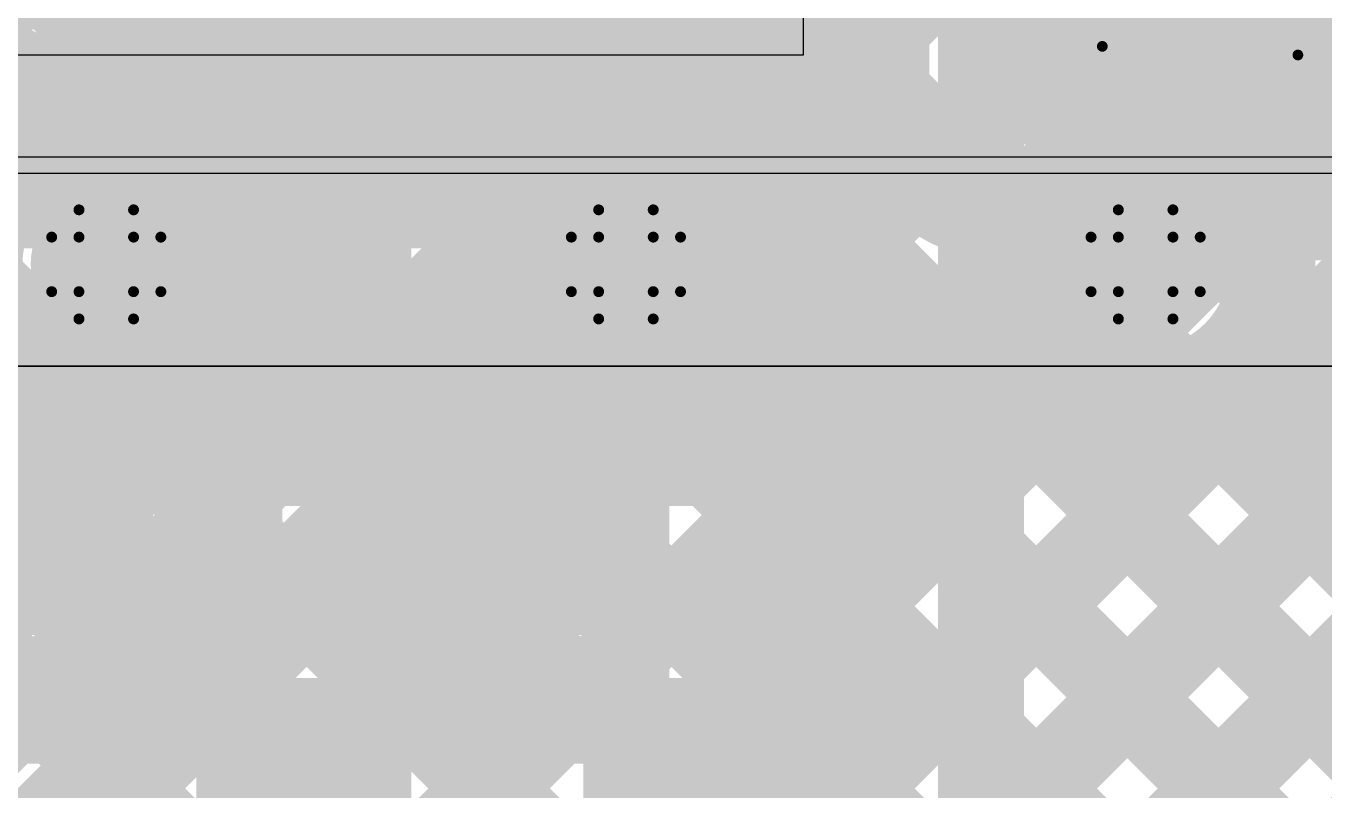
# Model space of a CAD drawing. Header units: millimetres. Extents: x 13 to 259, y -2 to 326.
# Drawn here: x 77.61 to 83.65, y 123.88 to 127.44 of the extents above; entities that cross this region are included whole.
import ezdxf

# ---------------------------------------------------------------- set-up
doc = ezdxf.new("R2010")
doc.units = ezdxf.units.MM
for name, color, linetype in [('BottomLayer', 5, 'Continuous'), ('BottomSolder', 6, 'Continuous'), ('ConnectLayer', 7, 'Continuous'), ('DrillDrawing', 1, 'Continuous'), ('Mechanical14', 56, 'Continuous'), ('Mechanical15', 56, 'Continuous'), ('Mechanical34', 56, 'Continuous'), ('Mechanical8', 56, 'Continuous'), ('MidLayer1', 16, 'Continuous'), ('MidLayer2', 76, 'Continuous'), ('MidLayer3', 90, 'Continuous'), ('MidLayer4', 156, 'Continuous'), ('MidLayer5', 130, 'Continuous'), ('MidLayer6', 216, 'Continuous'), ('MultiLayer', 9, 'Continuous'), ('TopLayer', 1, 'Continuous'), ('TopPaste', 8, 'Continuous'), ('TopSolder', 216, 'Continuous')]:
    doc.layers.add(name, color=color, linetype=linetype)

# ---------------------------------------------------------------- blocks, each defined once
blk = doc.blocks.new('CAPC1005X55N_166')
at = {"layer": 'Mechanical14', "const_width": 0.1}
for points in [[(-0.5249, 0.2751), (-0.5249, -0.2749)], [(0.5251, 0.2751), (-0.5249, 0.2751)], [(0.5251, 0.2751), (0.5251, -0.2749)], [(0.5251, -0.2749), (-0.5249, -0.2749)]]:
    blk.add_lwpolyline(points, dxfattribs=at)
at = {"layer": 'Mechanical14', "const_width": 0.05}
for points in [[(-0.5499, 0.2751, 1), (-0.5, 0.2751, 1)], [(-0.5499, 0.2751, 1), (-0.5, 0.2751, 1)], [(0.5001, 0.2751, 1), (0.55, 0.2751, 1)], [(0.5001, 0.2751, 1), (0.55, 0.2751, 1)], [(-0.5499, -0.2749, 1), (-0.5, -0.2749, 1)], [(-0.5499, -0.2749, 1), (-0.5, -0.2749, 1)], [(0.5001, -0.2749, 1), (0.55, -0.2749, 1)], [(0.5001, -0.2749, 1), (0.55, -0.2749, 1)]]:
    blk.add_lwpolyline(points, format="xyb", close=True, dxfattribs=at)
at = {"layer": 'Mechanical15', "const_width": 0.05}
for points in [[(-0.91, 0.46), (-0.91, -0.46)], [(0.91, 0.46), (-0.91, 0.46)], [(0, 0.5), (0, -0.5)], [(0.91, 0.46), (0.91, -0.46)], [(0.5, 0), (-0.5, 0)], [(0.91, -0.46), (-0.91, -0.46)]]:
    blk.add_lwpolyline(points, dxfattribs=at)
at = {"layer": 'Mechanical15', "const_width": 0.025}
for points in [[(-0.9225, 0.46, 1), (-0.8975, 0.46, 1)], [(-0.9225, 0.46, 1), (-0.8975, 0.46, 1)], [(-0.0125, 0.5, 1), (0.0125, 0.5, 1)], [(0.8975, 0.46, 1), (0.9225, 0.46, 1)], [(0.8975, 0.46, 1), (0.9225, 0.46, 1)], [(-0.5125, 0, 1), (-0.4875, 0, 1)], [(0.4875, 0, 1), (0.5125, 0, 1)], [(-0.9225, -0.46, 1), (-0.8975, -0.46, 1)], [(-0.9225, -0.46, 1), (-0.8975, -0.46, 1)], [(-0.0125, -0.5, 1), (0.0125, -0.5, 1)], [(0.8975, -0.46, 1), (0.9225, -0.46, 1)], [(0.8975, -0.46, 1), (0.9225, -0.46, 1)]]:
    blk.add_lwpolyline(points, format="xyb", close=True, dxfattribs=at)
at = {"layer": 'TopLayer'}
for points in [[(-0.76, -0.31), (-0.14, -0.31), (-0.76, 0.31), (-0.14, 0.31)], [(0.14, -0.31), (0.76, -0.31), (0.14, 0.31), (0.76, 0.31)]]:
    blk.add_solid(points, dxfattribs=at)
at = {"layer": 'TopPaste'}
for points in [[(-0.76, -0.31), (-0.14, -0.31), (-0.76, 0.31), (-0.14, 0.31)], [(0.14, -0.31), (0.76, -0.31), (0.14, 0.31), (0.76, 0.31)]]:
    blk.add_solid(points, dxfattribs=at)
at = {"layer": 'TopSolder'}
for points in [[(-0.8616, -0.4116), (-0.0384, -0.4116), (-0.8616, 0.4116), (-0.0384, 0.4116)], [(0.0384, -0.4116), (0.8616, -0.4116), (0.0384, 0.4116), (0.8616, 0.4116)]]:
    blk.add_solid(points, dxfattribs=at)
blk = doc.blocks.new('MTG270_500_188')
at = {"layer": 'BottomLayer', "const_width": 2.5}
blk.add_lwpolyline([(-1.25, 0, 1), (1.25, 0, 1)], format="xyb", close=True, dxfattribs=at)
at = {"layer": 'BottomSolder', "const_width": 2.6016}
blk.add_lwpolyline([(-1.3008, 0, 1), (1.3008, 0, 1)], format="xyb", close=True, dxfattribs=at)
at = {"layer": 'MidLayer1', "const_width": 2.5}
blk.add_lwpolyline([(-1.25, 0, 1), (1.25, 0, 1)], format="xyb", close=True, dxfattribs=at)
at = {"layer": 'MidLayer2', "const_width": 2.5}
blk.add_lwpolyline([(-1.25, 0, 1), (1.25, 0, 1)], format="xyb", close=True, dxfattribs=at)
at = {"layer": 'MidLayer3', "const_width": 2.5}
blk.add_lwpolyline([(-1.25, 0, 1), (1.25, 0, 1)], format="xyb", close=True, dxfattribs=at)
at = {"layer": 'MidLayer4', "const_width": 2.5}
blk.add_lwpolyline([(-1.25, 0, 1), (1.25, 0, 1)], format="xyb", close=True, dxfattribs=at)
at = {"layer": 'MidLayer5', "const_width": 2.5}
blk.add_lwpolyline([(-1.25, 0, 1), (1.25, 0, 1)], format="xyb", close=True, dxfattribs=at)
at = {"layer": 'MidLayer6', "const_width": 2.5}
blk.add_lwpolyline([(-1.25, 0, 1), (1.25, 0, 1)], format="xyb", close=True, dxfattribs=at)
at = {"layer": 'MultiLayer', "const_width": 2.5}
blk.add_lwpolyline([(-1.25, 0, 1), (1.25, 0, 1)], format="xyb", close=True, dxfattribs=at)
at = {"layer": 'TopLayer', "const_width": 2.5}
blk.add_lwpolyline([(-1.25, 0, 1), (1.25, 0, 1)], format="xyb", close=True, dxfattribs=at)
at = {"layer": 'TopSolder', "const_width": 2.6016}
blk.add_lwpolyline([(-1.3008, 0, 1), (1.3008, 0, 1)], format="xyb", close=True, dxfattribs=at)

msp = doc.modelspace()

# ---------------------------------------------------------------- linework, layer by layer
at = {"layer": 'BottomLayer', "const_width": 0.25}
for points in [[(77.8553, 126.325, 1), (78.1053, 126.325, 1)], [(80.2734, 126.325, 1), (80.5234, 126.325, 1)], [(82.6916, 126.325, 1), (82.9416, 126.325, 1)]]:
    msp.add_lwpolyline(points, format="xyb", close=True, dxfattribs=at)
at = {"layer": 'BottomSolder', "const_width": 0.3516}
for points in [[(77.8045, 126.325, 1), (78.1561, 126.325, 1)], [(80.2226, 126.325, 1), (80.5742, 126.325, 1)], [(82.6408, 126.325, 1), (82.9924, 126.325, 1)]]:
    msp.add_lwpolyline(points, format="xyb", close=True, dxfattribs=at)
at = {"layer": 'ConnectLayer'}
for p, q in [((70.7, 126.825), (101.8751, 126.825)), ((100.8311, 125.85), (70.7, 125.85))]:
    msp.add_line(p, q, dxfattribs=at)
at = {"layer": 'ConnectLayer', "const_width": 0.4}
for points in [[(68.9835, 136.36), (82.1551, 123.1884)], [(69.832, 136.36), (83.952, 122.24)], [(70.6805, 136.36), (84.0238, 123.0168)], [(71.5291, 136.36), (84.5491, 123.34)], [(72.1769, 122.24), (86.2969, 136.36)], [(72.3776, 136.36), (81.61, 127.1276)], [(77.9998, 122.963), (77.9998, 136.36)], [(78.5998, 123.3379), (78.5998, 136.36)], [(79.1998, 122.24), (79.1998, 136.36)], [(79.7998, 122.24), (79.7998, 136.36)], [(80.3998, 123.3206), (80.3998, 136.36)], [(80.9998, 123.1318), (80.9998, 136.36)], [(68.24, 136.255), (82.0379, 122.4571)], [(68.24, 135.4064), (80.3437, 123.3027)], [(68.24, 134.5579), (79.9658, 122.8321)], [(68.24, 133.7094), (78.6127, 123.3367)], [(68.24, 132.8609), (78.0453, 123.0555)], [(81.5107, 122.24), (81.5107, 132.35)], [(82.0507, 123.0642), (82.0507, 131.81)], [(81.61, 127.0846), (81.61, 131.2)], [(82.15, 127.0846), (82.15, 131.2)], [(73.0254, 122.24), (81.61, 130.8247)], [(83.3339, 126.6088), (86.9363, 130.2112)], [(83.3339, 126.6088), (86.9363, 130.2112)], [(83.3339, 126.6088), (86.9363, 130.2112)], [(74.8606, 123.2267), (81.61, 129.9761)], [(80.2176, 126.8866), (83.0083, 129.6773)], [(80.2176, 126.8866), (83.0083, 129.6773)], [(80.8384, 123.2648), (87.2848, 129.7112)], [(80.8384, 123.2648), (87.2848, 129.7112)], [(82.0507, 124.4771), (87.2848, 129.7112)], [(75.1357, 122.6532), (81.61, 129.1276)], [(82.15, 127.1219), (84.0603, 129.0322)], [(82.15, 127.1219), (84.0603, 129.0322)], [(80.8653, 126.6858), (82.7101, 128.5306)], [(80.8653, 126.6858), (82.7101, 128.5306)], [(76.6642, 123.3332), (81.61, 128.2791)], [(81.2667, 128.3194), (82.6858, 126.9003)], [(81.2667, 128.3194), (82.6858, 126.9003)], [(82.15, 128.2845), (83.3499, 127.0846)], [(80.8961, 127.8415), (82.2496, 126.4881)], [(80.8961, 127.8415), (82.2496, 126.4881)], [(83.643, 127.6402), (84.7028, 126.5804)], [(83.643, 127.6402), (84.7028, 126.5804)], [(83.643, 127.6402), (84.7028, 126.5804)], [(82.9612, 127.0846), (83.4362, 127.5596)], [(78.3223, 123.2943), (82.5531, 127.525)], [(78.3223, 123.2943), (82.5531, 127.525)], [(82.0507, 127.5355), (82.6858, 126.9003)], [(82.0507, 127.0226), (82.5531, 127.525)], [(77.1299, 122.9504), (81.61, 127.4305)], [(80.4367, 127.4524), (84.5491, 123.34)], [(80.4367, 127.4524), (84.5491, 123.34)], [(82.15, 127.436), (82.5014, 127.0846)], [(77.1459, 127.3491), (77.6689, 126.8261)], [(77.1459, 127.3491), (77.6689, 126.8261)], [(68.24, 127.1997), (81.5107, 127.1997)], [(82.791, 126.9145), (83.0867, 127.2101)], [(82.791, 126.9145), (83.0867, 127.2101)], [(82.791, 126.9145), (83.0867, 127.2101)], [(83.0951, 122.9759), (87.326, 127.2068)], [(83.0951, 122.9759), (87.326, 127.2068)], [(83.2092, 127.2255), (88.1947, 122.24)], [(83.2092, 127.2255), (88.1947, 122.24)], [(83.2092, 127.2255), (85.4597, 124.9749)], [(83.3092, 123.19), (87.326, 127.2068)], [(83.8098, 127.0846), (83.9364, 127.2113)], [(79.8837, 127.1569), (80.1711, 126.8695)], [(79.8837, 127.1569), (80.1711, 126.8695)], [(73.0254, 122.24), (77.8815, 127.0961)], [(73.0254, 122.24), (77.8815, 127.0961)], [(82.15, 127.0846), (91.85, 127.0846)], [(78.4486, 125.9662), (79.5202, 127.0378)], [(78.4486, 125.9662), (79.5202, 127.0378)], [(78.3635, 126.98), (82.1551, 123.1884)], [(78.3635, 126.98), (82.1551, 123.1884)], [(78.3867, 126.7527), (78.5886, 126.9547)], [(78.3867, 126.7527), (78.5886, 126.9547)], [(79.2152, 126.9768), (79.8111, 126.3809)], [(79.2152, 126.9768), (79.8111, 126.3809)], [(76.0396, 126.7584), (79.9658, 122.8321)], [(76.0396, 126.7584), (79.9658, 122.8321)], [(78.3223, 123.2943), (81.75, 126.7219)], [(82.0507, 126.6869), (82.2496, 126.4881)], [(68.24, 126.5997), (81.5107, 126.5997)], [(78.9651, 122.24), (83.2697, 126.5446)], [(79.0037, 123.1272), (82.4212, 126.5446)], [(80.8384, 123.2648), (84.1182, 126.5446)], [(81.1391, 122.717), (84.9668, 126.5446)], [(82.15, 126.5446), (91.85, 126.5446)], [(82.193, 126.5446), (85.9607, 122.777)], [(82.6078, 123.3372), (85.8153, 126.5446)], [(83.0415, 126.5446), (86.3012, 123.285)], [(83.0951, 122.9759), (86.6638, 126.5446)], [(76.6642, 123.3332), (79.8368, 126.5059)], [(76.6642, 123.3332), (79.8368, 126.5059)], [(79.0037, 123.1272), (82.2271, 126.3506)], [(79.0037, 123.1272), (82.2271, 126.3506)], [(82.0507, 126.1741), (82.2271, 126.3506)], [(81.1391, 122.717), (84.6524, 126.2302)], [(81.1391, 122.717), (84.6524, 126.2302)], [(82.0507, 123.6285), (84.6524, 126.2302)], [(83.3919, 126.1942), (86.3012, 123.285)], [(83.3919, 126.1942), (86.3012, 123.285)], [(83.3919, 126.1942), (85.0355, 124.5507)], [(80.9429, 126.0977), (84.0238, 123.0168)], [(80.9429, 126.0977), (84.0238, 123.0168)], [(68.24, 125.9997), (81.5107, 125.9997)], [(78.4814, 126.0136), (82.0379, 122.4571)], [(78.4814, 126.0136), (82.0379, 122.4571)], [(74.8606, 123.2267), (77.5526, 125.9186)], [(74.8606, 123.2267), (77.5526, 125.9186)], [(76.0093, 125.9401), (78.6127, 123.3367)], [(76.0093, 125.9401), (78.6127, 123.3367)], [(75.1357, 122.6532), (78.3391, 125.8567)], [(75.1357, 122.6532), (78.3391, 125.8567)], [(77.1299, 122.9504), (80.0377, 125.8582)], [(77.1299, 122.9504), (80.0377, 125.8582)], [(78.9651, 122.24), (82.5328, 125.8077)], [(78.9651, 122.24), (82.5328, 125.8077)], [(82.0507, 125.8384), (84.187, 123.7021)], [(82.0507, 125.3256), (82.5328, 125.8077)], [(75.3086, 125.7923), (78.0453, 123.0555)], [(75.3086, 125.7923), (78.0453, 123.0555)], [(77.9068, 125.7396), (80.3437, 123.3027)], [(77.9068, 125.7396), (80.3437, 123.3027)], [(80.4544, 125.7377), (83.952, 122.24)], [(80.4544, 125.7377), (83.952, 122.24)], [(82.6078, 123.3372), (85.0391, 125.7684)], [(82.6078, 123.3372), (85.0391, 125.7684)], [(82.6078, 123.3372), (85.0391, 125.7684)], [(82.9796, 125.758), (85.9607, 122.777)], [(82.9796, 125.758), (85.9607, 122.777)], [(82.9796, 125.758), (84.6112, 124.1264)], [(73.0978, 125.5034), (97.5023, 125.5034)], [(75.1357, 122.6532), (77.9858, 125.5034)], [(75.5975, 125.5034), (78.0453, 123.0555)], [(76.446, 125.5034), (78.6127, 123.3367)], [(76.6642, 123.3332), (78.8343, 125.5034)], [(77.1299, 122.9504), (79.6829, 125.5034)], [(77.2945, 125.5034), (79.9658, 122.8321)], [(78.143, 125.5034), (80.3437, 123.3027)], [(78.3223, 123.2943), (80.5314, 125.5034)], [(78.9651, 122.24), (82.2284, 125.5034)], [(78.9916, 125.5034), (82.038, 122.457)], [(79.0037, 123.1272), (81.3799, 125.5034)], [(79.8401, 125.5034), (82.1551, 123.1883)], [(80.6886, 125.5034), (83.952, 122.24)], [(80.8384, 123.2648), (83.077, 125.5034)], [(81.1391, 122.717), (83.9255, 125.5034)], [(81.5372, 125.5034), (84.0238, 123.0167)], [(82.3857, 125.5034), (84.549, 123.34)], [(82.6078, 123.3372), (84.774, 125.5034)], [(83.0951, 122.9759), (85.6226, 125.5034)], [(83.2342, 125.5034), (85.9607, 122.7769)], [(68.24, 125.3997), (81.5107, 125.3997)], [(82.0507, 124.9899), (83.7627, 123.2779)], [(68.2493, 124.7998), (81.5107, 124.7998)], [(68.3656, 124.1998), (81.5107, 124.1998)], [(82.0507, 124.1413), (83.002, 123.19)]]:
    msp.add_lwpolyline(points, dxfattribs=at)
for points in [[(81.703, 129.85, -0.595391), (77.2157, 127.4175)], [(81.703, 129.85, -0.595391), (77.2157, 127.4175)], [(83.665, 127.8, -2.139138), (82.9704, 128.3806)], [(83.665, 127.8, -2.139138), (82.9704, 128.3806)], [(83.665, 127.8, -2.139138), (82.9704, 128.3806)], [(82.15, 126.5446, -0.414214), (81.61, 127.0846)], [(82.15, 126.5446, -0.414214), (81.61, 127.0846)]]:
    msp.add_lwpolyline(points, format="xyb", dxfattribs=at)
at = {"layer": 'ConnectLayer'}
for points, const_width in [([(84.565, 127.8, 1), (83.385, 127.8, 1)], 0.4), ([(83.3362, 127.5596, 1), (83.5362, 127.5596, 1)], 0.2), ([(81.9507, 127.5355, 1), (82.1507, 127.5355, 1)], 0.2), ([(82.4531, 127.525, 1), (82.6531, 127.525, 1)], 0.2), ([(82.4531, 127.525, 1), (82.6531, 127.525, 1)], 0.2), ([(82.4531, 127.525, 1), (82.6531, 127.525, 1)], 0.2), ([(80.3367, 127.4524, 1), (80.5367, 127.4524, 1)], 0.2), ([(80.3367, 127.4524, 1), (80.5367, 127.4524, 1)], 0.2), ([(81.51, 127.4305, 1), (81.71, 127.4305, 1)], 0.2), ([(82.05, 127.436, 1), (82.25, 127.436, 1)], 0.2), ([(81.4107, 127.1997, 1), (81.6107, 127.1997, 1)], 0.2), ([(82.9867, 127.2101, 1), (83.1867, 127.2101, 1)], 0.2), ([(82.9867, 127.2101, 1), (83.1867, 127.2101, 1)], 0.2), ([(82.9867, 127.2101, 1), (83.1867, 127.2101, 1)], 0.2), ([(83.1092, 127.2255, 1), (83.3092, 127.2255, 1)], 0.2), ([(83.1092, 127.2255, 1), (83.3092, 127.2255, 1)], 0.2), ([(83.1092, 127.2255, 1), (83.3092, 127.2255, 1)], 0.2), ([(79.7837, 127.1569, 1), (79.9837, 127.1569, 1)], 0.2), ([(79.7837, 127.1569, 1), (79.9837, 127.1569, 1)], 0.2), ([(81.51, 127.1276, 1), (81.71, 127.1276, 1)], 0.2), ([(77.7815, 127.0961, 1), (77.9815, 127.0961, 1)], 0.2), ([(77.7815, 127.0961, 1), (77.9815, 127.0961, 1)], 0.2), ([(81.51, 127.0846, 1), (81.71, 127.0846, 1)], 0.2), ([(81.51, 127.0846, 1), (81.71, 127.0846, 1)], 0.2), ([(81.51, 127.0846, 1), (81.71, 127.0846, 1)], 0.2), ([(82.05, 127.1219, 1), (82.25, 127.1219, 1)], 0.2), ([(82.05, 127.1219, 1), (82.25, 127.1219, 1)], 0.2), ([(82.05, 127.0846, 1), (82.25, 127.0846, 1)], 0.2), ([(82.05, 127.0846, 1), (82.25, 127.0846, 1)], 0.2), ([(82.4014, 127.0846, 1), (82.6014, 127.0846, 1)], 0.2), ([(82.8612, 127.0846, 1), (83.0612, 127.0846, 1)], 0.2), ([(83.2499, 127.0846, 1), (83.4499, 127.0846, 1)], 0.2), ([(83.7098, 127.0846, 1), (83.9098, 127.0846, 1)], 0.2), ([(79.4202, 127.0378, 1), (79.6202, 127.0378, 1)], 0.2), ([(79.4202, 127.0378, 1), (79.6202, 127.0378, 1)], 0.2), ([(81.9507, 127.0226, 1), (82.1507, 127.0226, 1)], 0.2), ([(78.2635, 126.98, 1), (78.4635, 126.98, 1)], 0.2), ([(78.2635, 126.98, 1), (78.4635, 126.98, 1)], 0.2), ([(78.4886, 126.9547, 1), (78.6886, 126.9547, 1)], 0.2), ([(78.4886, 126.9547, 1), (78.6886, 126.9547, 1)], 0.2), ([(79.1152, 126.9768, 1), (79.3152, 126.9768, 1)], 0.2), ([(79.1152, 126.9768, 1), (79.3152, 126.9768, 1)], 0.2), ([(78.5703, 126.325, 1), (77.3903, 126.325, 1)], 0.4), ([(78.5703, 126.325, 1), (77.3903, 126.325, 1)], 0.4), ([(80.9884, 126.325, 1), (79.8084, 126.325, 1)], 0.4), ([(80.9884, 126.325, 1), (79.8084, 126.325, 1)], 0.4), ([(80.1176, 126.8866, 1), (80.3176, 126.8866, 1)], 0.2), ([(80.1176, 126.8866, 1), (80.3176, 126.8866, 1)], 0.2), ([(83.4066, 126.325, 1), (82.2266, 126.325, 1)], 0.4), ([(83.4066, 126.325, 1), (82.2266, 126.325, 1)], 0.4), ([(83.4066, 126.325, 1), (82.2266, 126.325, 1)], 0.4), ([(82.5858, 126.9003, 1), (82.7858, 126.9003, 1)], 0.2), ([(82.5858, 126.9003, 1), (82.7858, 126.9003, 1)], 0.2), ([(82.5858, 126.9003, 1), (82.7858, 126.9003, 1)], 0.2), ([(82.691, 126.9145, 1), (82.891, 126.9145, 1)], 0.2), ([(82.691, 126.9145, 1), (82.891, 126.9145, 1)], 0.2), ([(82.691, 126.9145, 1), (82.891, 126.9145, 1)], 0.2), ([(77.5689, 126.8261, 1), (77.7689, 126.8261, 1)], 0.2), ([(77.5689, 126.8261, 1), (77.7689, 126.8261, 1)], 0.2), ([(80.0711, 126.8695, 1), (80.2711, 126.8695, 1)], 0.2), ([(80.0711, 126.8695, 1), (80.2711, 126.8695, 1)], 0.2), ([(78.2867, 126.7527, 1), (78.4867, 126.7527, 1)], 0.2), ([(78.2867, 126.7527, 1), (78.4867, 126.7527, 1)], 0.2), ([(81.65, 126.7219, 1), (81.85, 126.7219, 1)], 0.2), ([(80.7653, 126.6858, 1), (80.9653, 126.6858, 1)], 0.2), ([(80.7653, 126.6858, 1), (80.9653, 126.6858, 1)], 0.2), ([(81.9507, 126.6869, 1), (82.1507, 126.6869, 1)], 0.2), ([(81.4107, 126.5997, 1), (81.6107, 126.5997, 1)], 0.2), ([(83.2339, 126.6088, 1), (83.4339, 126.6088, 1)], 0.2), ([(83.2339, 126.6088, 1), (83.4339, 126.6088, 1)], 0.2), ([(83.2339, 126.6088, 1), (83.4339, 126.6088, 1)], 0.2), ([(82.05, 126.5446, 1), (82.25, 126.5446, 1)], 0.2), ([(82.05, 126.5446, 1), (82.25, 126.5446, 1)], 0.2), ([(82.05, 126.5446, 1), (82.25, 126.5446, 1)], 0.2), ([(82.093, 126.5446, 1), (82.293, 126.5446, 1)], 0.2), ([(82.3212, 126.5446, 1), (82.5212, 126.5446, 1)], 0.2), ([(82.9415, 126.5446, 1), (83.1415, 126.5446, 1)], 0.2), ([(83.1697, 126.5446, 1), (83.3697, 126.5446, 1)], 0.2), ([(79.7368, 126.5059, 1), (79.9368, 126.5059, 1)], 0.2), ([(79.7368, 126.5059, 1), (79.9368, 126.5059, 1)], 0.2), ([(82.1496, 126.4881, 1), (82.3496, 126.4881, 1)], 0.2), ([(82.1496, 126.4881, 1), (82.3496, 126.4881, 1)], 0.2), ([(82.1496, 126.4881, 1), (82.3496, 126.4881, 1)], 0.2), ([(79.7111, 126.3809, 1), (79.9111, 126.3809, 1)], 0.2), ([(79.7111, 126.3809, 1), (79.9111, 126.3809, 1)], 0.2), ([(82.1271, 126.3506, 1), (82.3271, 126.3506, 1)], 0.2), ([(82.1271, 126.3506, 1), (82.3271, 126.3506, 1)], 0.2), ([(82.1271, 126.3506, 1), (82.3271, 126.3506, 1)], 0.2), ([(78.4703, 126.325, 1), (78.6703, 126.325, 1)], 0.2), ([(78.4703, 126.325, 1), (78.6703, 126.325, 1)], 0.2), ([(79.7084, 126.325, 1), (79.9084, 126.325, 1)], 0.2), ([(79.7084, 126.325, 1), (79.9084, 126.325, 1)], 0.2), ([(80.8884, 126.325, 1), (81.0884, 126.325, 1)], 0.2), ([(80.8884, 126.325, 1), (81.0884, 126.325, 1)], 0.2), ([(82.1266, 126.325, 1), (82.3266, 126.325, 1)], 0.2), ([(82.1266, 126.325, 1), (82.3266, 126.325, 1)], 0.2), ([(82.1266, 126.325, 1), (82.3266, 126.325, 1)], 0.2), ([(83.3066, 126.325, 1), (83.5066, 126.325, 1)], 0.2), ([(83.3066, 126.325, 1), (83.5066, 126.325, 1)], 0.2), ([(83.3066, 126.325, 1), (83.5066, 126.325, 1)], 0.2), ([(81.9507, 126.1741, 1), (82.1507, 126.1741, 1)], 0.2), ([(83.2919, 126.1942, 1), (83.4919, 126.1942, 1)], 0.2), ([(83.2919, 126.1942, 1), (83.4919, 126.1942, 1)], 0.2), ([(83.2919, 126.1942, 1), (83.4919, 126.1942, 1)], 0.2), ([(80.8429, 126.0977, 1), (81.0429, 126.0977, 1)], 0.2), ([(80.8429, 126.0977, 1), (81.0429, 126.0977, 1)], 0.2), ([(78.3814, 126.0136, 1), (78.5814, 126.0136, 1)], 0.2), ([(78.3814, 126.0136, 1), (78.5814, 126.0136, 1)], 0.2), ([(81.4107, 125.9997, 1), (81.6107, 125.9997, 1)], 0.2), ([(77.4526, 125.9186, 1), (77.6526, 125.9186, 1)], 0.2), ([(77.4526, 125.9186, 1), (77.6526, 125.9186, 1)], 0.2), ([(78.3486, 125.9662, 1), (78.5486, 125.9662, 1)], 0.2), ([(78.3486, 125.9662, 1), (78.5486, 125.9662, 1)], 0.2), ([(78.2391, 125.8567, 1), (78.4391, 125.8567, 1)], 0.2), ([(78.2391, 125.8567, 1), (78.4391, 125.8567, 1)], 0.2), ([(79.9377, 125.8582, 1), (80.1377, 125.8582, 1)], 0.2), ([(79.9377, 125.8582, 1), (80.1377, 125.8582, 1)], 0.2), ([(81.9507, 125.8384, 1), (82.1507, 125.8384, 1)], 0.2), ([(82.4328, 125.8077, 1), (82.6328, 125.8077, 1)], 0.2), ([(82.4328, 125.8077, 1), (82.6328, 125.8077, 1)], 0.2), ([(82.4328, 125.8077, 1), (82.6328, 125.8077, 1)], 0.2), ([(77.8068, 125.7396, 1), (78.0068, 125.7396, 1)], 0.2), ([(77.8068, 125.7396, 1), (78.0068, 125.7396, 1)], 0.2), ([(80.3544, 125.7377, 1), (80.5544, 125.7377, 1)], 0.2), ([(80.3544, 125.7377, 1), (80.5544, 125.7377, 1)], 0.2), ([(82.8796, 125.758, 1), (83.0796, 125.758, 1)], 0.2), ([(82.8796, 125.758, 1), (83.0796, 125.758, 1)], 0.2), ([(82.8796, 125.758, 1), (83.0796, 125.758, 1)], 0.2), ([(77.8858, 125.5034, 1), (78.0858, 125.5034, 1)], 0.2), ([(78.043, 125.5034, 1), (78.243, 125.5034, 1)], 0.2), ([(78.7343, 125.5034, 1), (78.9343, 125.5034, 1)], 0.2), ([(78.8916, 125.5034, 1), (79.0916, 125.5034, 1)], 0.2), ([(79.5829, 125.5034, 1), (79.7829, 125.5034, 1)], 0.2), ([(79.7401, 125.5034, 1), (79.9401, 125.5034, 1)], 0.2), ([(80.4314, 125.5034, 1), (80.6314, 125.5034, 1)], 0.2), ([(80.5886, 125.5034, 1), (80.7886, 125.5034, 1)], 0.2), ([(81.2799, 125.5034, 1), (81.4799, 125.5034, 1)], 0.2), ([(81.4372, 125.5034, 1), (81.6372, 125.5034, 1)], 0.2), ([(82.1284, 125.5034, 1), (82.3284, 125.5034, 1)], 0.2), ([(82.2857, 125.5034, 1), (82.4857, 125.5034, 1)], 0.2), ([(82.977, 125.5034, 1), (83.177, 125.5034, 1)], 0.2), ([(83.1342, 125.5034, 1), (83.3342, 125.5034, 1)], 0.2), ([(81.4107, 125.3997, 1), (81.6107, 125.3997, 1)], 0.2), ([(81.9507, 125.3256, 1), (82.1507, 125.3256, 1)], 0.2), ([(81.9507, 124.9899, 1), (82.1507, 124.9899, 1)], 0.2), ([(81.4107, 124.7998, 1), (81.6107, 124.7998, 1)], 0.2), ([(81.9507, 124.4771, 1), (82.1507, 124.4771, 1)], 0.2), ([(81.4107, 124.1998, 1), (81.6107, 124.1998, 1)], 0.2), ([(81.9507, 124.1413, 1), (82.1507, 124.1413, 1)], 0.2)]:
    msp.add_lwpolyline(points, format="xyb", close=True, dxfattribs=dict(at, const_width=const_width))
at = {"layer": 'DrillDrawing', "const_width": 0.0508}
for points in [[(77.8533, 126.452), (77.8533, 126.579)], [(77.8533, 126.579), (78.1073, 126.579)], [(78.1073, 126.452), (78.1073, 126.579)], [(80.2714, 126.452), (80.2714, 126.579)], [(80.2714, 126.579), (80.5254, 126.579)], [(80.5254, 126.452), (80.5254, 126.579)], [(82.6896, 126.452), (82.6896, 126.579)], [(82.6896, 126.579), (82.9436, 126.579)], [(82.9436, 126.452), (82.9436, 126.579)], [(77.7263, 126.198), (77.7263, 126.452)], [(77.7263, 126.452), (77.8533, 126.452)], [(78.1073, 126.452), (78.2343, 126.452)], [(78.2343, 126.198), (78.2343, 126.452)], [(80.1444, 126.198), (80.1444, 126.452)], [(80.1444, 126.452), (80.2714, 126.452)], [(80.5254, 126.452), (80.6524, 126.452)], [(80.6524, 126.198), (80.6524, 126.452)], [(82.5626, 126.198), (82.5626, 126.452)], [(82.5626, 126.452), (82.6896, 126.452)], [(82.9436, 126.452), (83.0706, 126.452)], [(83.0706, 126.198), (83.0706, 126.452)], [(77.7263, 126.198), (77.8533, 126.198)], [(77.8533, 126.071), (77.8533, 126.198)], [(78.1073, 126.198), (78.2343, 126.198)], [(78.1073, 126.071), (78.1073, 126.198)], [(80.1444, 126.198), (80.2714, 126.198)], [(80.2714, 126.071), (80.2714, 126.198)], [(80.5254, 126.198), (80.6524, 126.198)], [(80.5254, 126.071), (80.5254, 126.198)], [(82.5626, 126.198), (82.6896, 126.198)], [(82.6896, 126.071), (82.6896, 126.198)], [(82.9436, 126.198), (83.0706, 126.198)], [(82.9436, 126.071), (82.9436, 126.198)], [(77.8533, 126.071), (78.1073, 126.071)], [(80.2714, 126.071), (80.5254, 126.071)], [(82.6896, 126.071), (82.9436, 126.071)]]:
    msp.add_lwpolyline(points, dxfattribs=at)
at = {"layer": 'DrillDrawing', "const_width": 0.0254}
for points in [[(77.8406, 126.579, 1), (77.866, 126.579, 1)], [(77.8406, 126.579, 1), (77.866, 126.579, 1)], [(78.0946, 126.579, 1), (78.12, 126.579, 1)], [(78.0946, 126.579, 1), (78.12, 126.579, 1)], [(80.2587, 126.579, 1), (80.2841, 126.579, 1)], [(80.2587, 126.579, 1), (80.2841, 126.579, 1)], [(80.5127, 126.579, 1), (80.5381, 126.579, 1)], [(80.5127, 126.579, 1), (80.5381, 126.579, 1)], [(82.6769, 126.579, 1), (82.7023, 126.579, 1)], [(82.6769, 126.579, 1), (82.7023, 126.579, 1)], [(82.9309, 126.579, 1), (82.9563, 126.579, 1)], [(82.9309, 126.579, 1), (82.9563, 126.579, 1)], [(77.7136, 126.452, 1), (77.739, 126.452, 1)], [(77.7136, 126.452, 1), (77.739, 126.452, 1)], [(77.8406, 126.452, 1), (77.866, 126.452, 1)], [(77.8406, 126.452, 1), (77.866, 126.452, 1)], [(78.0946, 126.452, 1), (78.12, 126.452, 1)], [(78.0946, 126.452, 1), (78.12, 126.452, 1)], [(78.2216, 126.452, 1), (78.247, 126.452, 1)], [(78.2216, 126.452, 1), (78.247, 126.452, 1)], [(80.1317, 126.452, 1), (80.1571, 126.452, 1)], [(80.1317, 126.452, 1), (80.1571, 126.452, 1)], [(80.2587, 126.452, 1), (80.2841, 126.452, 1)], [(80.2587, 126.452, 1), (80.2841, 126.452, 1)], [(80.5127, 126.452, 1), (80.5381, 126.452, 1)], [(80.5127, 126.452, 1), (80.5381, 126.452, 1)], [(80.6397, 126.452, 1), (80.6651, 126.452, 1)], [(80.6397, 126.452, 1), (80.6651, 126.452, 1)], [(82.5499, 126.452, 1), (82.5753, 126.452, 1)], [(82.5499, 126.452, 1), (82.5753, 126.452, 1)], [(82.6769, 126.452, 1), (82.7023, 126.452, 1)], [(82.6769, 126.452, 1), (82.7023, 126.452, 1)], [(82.9309, 126.452, 1), (82.9563, 126.452, 1)], [(82.9309, 126.452, 1), (82.9563, 126.452, 1)], [(83.0579, 126.452, 1), (83.0833, 126.452, 1)], [(83.0579, 126.452, 1), (83.0833, 126.452, 1)], [(77.7136, 126.198, 1), (77.739, 126.198, 1)], [(77.7136, 126.198, 1), (77.739, 126.198, 1)], [(77.8406, 126.198, 1), (77.866, 126.198, 1)], [(77.8406, 126.198, 1), (77.866, 126.198, 1)], [(78.0946, 126.198, 1), (78.12, 126.198, 1)], [(78.0946, 126.198, 1), (78.12, 126.198, 1)], [(78.2216, 126.198, 1), (78.247, 126.198, 1)], [(78.2216, 126.198, 1), (78.247, 126.198, 1)], [(80.1317, 126.198, 1), (80.1571, 126.198, 1)], [(80.1317, 126.198, 1), (80.1571, 126.198, 1)], [(80.2587, 126.198, 1), (80.2841, 126.198, 1)], [(80.2587, 126.198, 1), (80.2841, 126.198, 1)], [(80.5127, 126.198, 1), (80.5381, 126.198, 1)], [(80.5127, 126.198, 1), (80.5381, 126.198, 1)], [(80.6397, 126.198, 1), (80.6651, 126.198, 1)], [(80.6397, 126.198, 1), (80.6651, 126.198, 1)], [(82.5499, 126.198, 1), (82.5753, 126.198, 1)], [(82.5499, 126.198, 1), (82.5753, 126.198, 1)], [(82.6769, 126.198, 1), (82.7023, 126.198, 1)], [(82.6769, 126.198, 1), (82.7023, 126.198, 1)], [(82.9309, 126.198, 1), (82.9563, 126.198, 1)], [(82.9309, 126.198, 1), (82.9563, 126.198, 1)], [(83.0579, 126.198, 1), (83.0833, 126.198, 1)], [(83.0579, 126.198, 1), (83.0833, 126.198, 1)], [(77.8406, 126.071, 1), (77.866, 126.071, 1)], [(77.8406, 126.071, 1), (77.866, 126.071, 1)], [(78.0946, 126.071, 1), (78.12, 126.071, 1)], [(78.0946, 126.071, 1), (78.12, 126.071, 1)], [(80.2587, 126.071, 1), (80.2841, 126.071, 1)], [(80.2587, 126.071, 1), (80.2841, 126.071, 1)], [(80.5127, 126.071, 1), (80.5381, 126.071, 1)], [(80.5127, 126.071, 1), (80.5381, 126.071, 1)], [(82.6769, 126.071, 1), (82.7023, 126.071, 1)], [(82.6769, 126.071, 1), (82.7023, 126.071, 1)], [(82.9309, 126.071, 1), (82.9563, 126.071, 1)], [(82.9309, 126.071, 1), (82.9563, 126.071, 1)]]:
    msp.add_lwpolyline(points, format="xyb", close=True, dxfattribs=at)
at = {"layer": 'Mechanical34', "const_width": 0.1}
for points in [[(81.225, 127.3), (81.225, 131.8)], [(68.1996, 127.3), (81.225, 127.3)], [(71.45, 126.775), (100.095, 126.775)], [(72.475, 125.85), (98.075, 125.85)]]:
    msp.add_lwpolyline(points, dxfattribs=at)
at = {"layer": 'Mechanical34', "const_width": 0.05}
msp.add_lwpolyline([(81.2, 127.3, 1), (81.25, 127.3, 1)], format="xyb", close=True, dxfattribs=at)
msp.add_lwpolyline([(81.2, 127.3, 1), (81.25, 127.3, 1)], format="xyb", close=True, dxfattribs=at)
at = {"layer": 'Mechanical8', "const_width": 0.1}
msp.add_lwpolyline([(67.8, 126.6), (98.8, 126.6)], dxfattribs=at)
at = {"layer": 'MidLayer1', "const_width": 0.25}
for points in [[(77.8553, 126.325, 1), (78.1053, 126.325, 1)], [(80.2734, 126.325, 1), (80.5234, 126.325, 1)], [(82.6916, 126.325, 1), (82.9416, 126.325, 1)]]:
    msp.add_lwpolyline(points, format="xyb", close=True, dxfattribs=at)
at = {"layer": 'MidLayer2', "const_width": 0.25}
for points in [[(77.8553, 126.325, 1), (78.1053, 126.325, 1)], [(80.2734, 126.325, 1), (80.5234, 126.325, 1)], [(82.6916, 126.325, 1), (82.9416, 126.325, 1)]]:
    msp.add_lwpolyline(points, format="xyb", close=True, dxfattribs=at)
at = {"layer": 'MidLayer3', "const_width": 0.25}
for points in [[(77.8553, 126.325, 1), (78.1053, 126.325, 1)], [(80.2734, 126.325, 1), (80.5234, 126.325, 1)], [(82.6916, 126.325, 1), (82.9416, 126.325, 1)]]:
    msp.add_lwpolyline(points, format="xyb", close=True, dxfattribs=at)
at = {"layer": 'MidLayer4', "const_width": 0.2}
for points in [[(78.125, 125.35), (79.815, 127.04)], [(79.815, 127.04), (102.7054, 127.04)], [(76.575, 122.75), (79.55, 125.725)], [(79.55, 125.725), (95.25, 125.725)], [(77.175, 125.35), (78.125, 125.35)]]:
    msp.add_lwpolyline(points, dxfattribs=at)
at = {"layer": 'MidLayer4'}
for points, const_width in [([(79.765, 127.04, 1), (79.865, 127.04, 1)], 0.1), ([(79.765, 127.04, 1), (79.865, 127.04, 1)], 0.1), ([(77.8553, 126.325, 1), (78.1053, 126.325, 1)], 0.25), ([(80.2734, 126.325, 1), (80.5234, 126.325, 1)], 0.25), ([(82.6916, 126.325, 1), (82.9416, 126.325, 1)], 0.25), ([(79.5, 125.725, 1), (79.6, 125.725, 1)], 0.1), ([(79.5, 125.725, 1), (79.6, 125.725, 1)], 0.1), ([(78.075, 125.35, 1), (78.175, 125.35, 1)], 0.1), ([(78.075, 125.35, 1), (78.175, 125.35, 1)], 0.1)]:
    msp.add_lwpolyline(points, format="xyb", close=True, dxfattribs=dict(at, const_width=const_width))
at = {"layer": 'MidLayer5', "const_width": 0.25}
for points in [[(77.8553, 126.325, 1), (78.1053, 126.325, 1)], [(80.2734, 126.325, 1), (80.5234, 126.325, 1)], [(82.6916, 126.325, 1), (82.9416, 126.325, 1)]]:
    msp.add_lwpolyline(points, format="xyb", close=True, dxfattribs=at)
at = {"layer": 'MidLayer6', "const_width": 0.25}
for points in [[(77.8553, 126.325, 1), (78.1053, 126.325, 1)], [(80.2734, 126.325, 1), (80.5234, 126.325, 1)], [(82.6916, 126.325, 1), (82.9416, 126.325, 1)]]:
    msp.add_lwpolyline(points, format="xyb", close=True, dxfattribs=at)
at = {"layer": 'MultiLayer', "const_width": 0.25}
for points in [[(77.8553, 126.325, 1), (78.1053, 126.325, 1)], [(80.2734, 126.325, 1), (80.5234, 126.325, 1)], [(82.6916, 126.325, 1), (82.9416, 126.325, 1)]]:
    msp.add_lwpolyline(points, format="xyb", close=True, dxfattribs=at)
at = {"layer": 'TopLayer'}
for p, q in [((81.225, 127.3), (81.225, 131.8)), ((68.1, 127.3), (81.225, 127.3)), ((100.3045, 126.7476), (70.7008, 126.7476)), ((70.6994, 125.8524), (99.3078, 125.8524))]:
    msp.add_line(p, q, dxfattribs=at)
at = {"layer": 'TopLayer', "const_width": 0.25}
for points in [[(77.8553, 126.325, 1), (78.1053, 126.325, 1)], [(80.2734, 126.325, 1), (80.5234, 126.325, 1)], [(82.6916, 126.325, 1), (82.9416, 126.325, 1)]]:
    msp.add_lwpolyline(points, format="xyb", close=True, dxfattribs=at)
at = {"layer": 'TopSolder', "const_width": 0.3516}
for points in [[(77.8045, 126.325, 1), (78.1561, 126.325, 1)], [(80.2226, 126.325, 1), (80.5742, 126.325, 1)], [(82.6408, 126.325, 1), (82.9924, 126.325, 1)]]:
    msp.add_lwpolyline(points, format="xyb", close=True, dxfattribs=at)

# ---------------------------------------------------------------- block references
msp.add_blockref('MTG270_500_188', (78.8, 129.85))
at = {"rotation": 180}
msp.add_blockref('CAPC1005X55N_166', (83.525, 127.8), dxfattribs=at)

doc.saveas('drawing.dxf')
